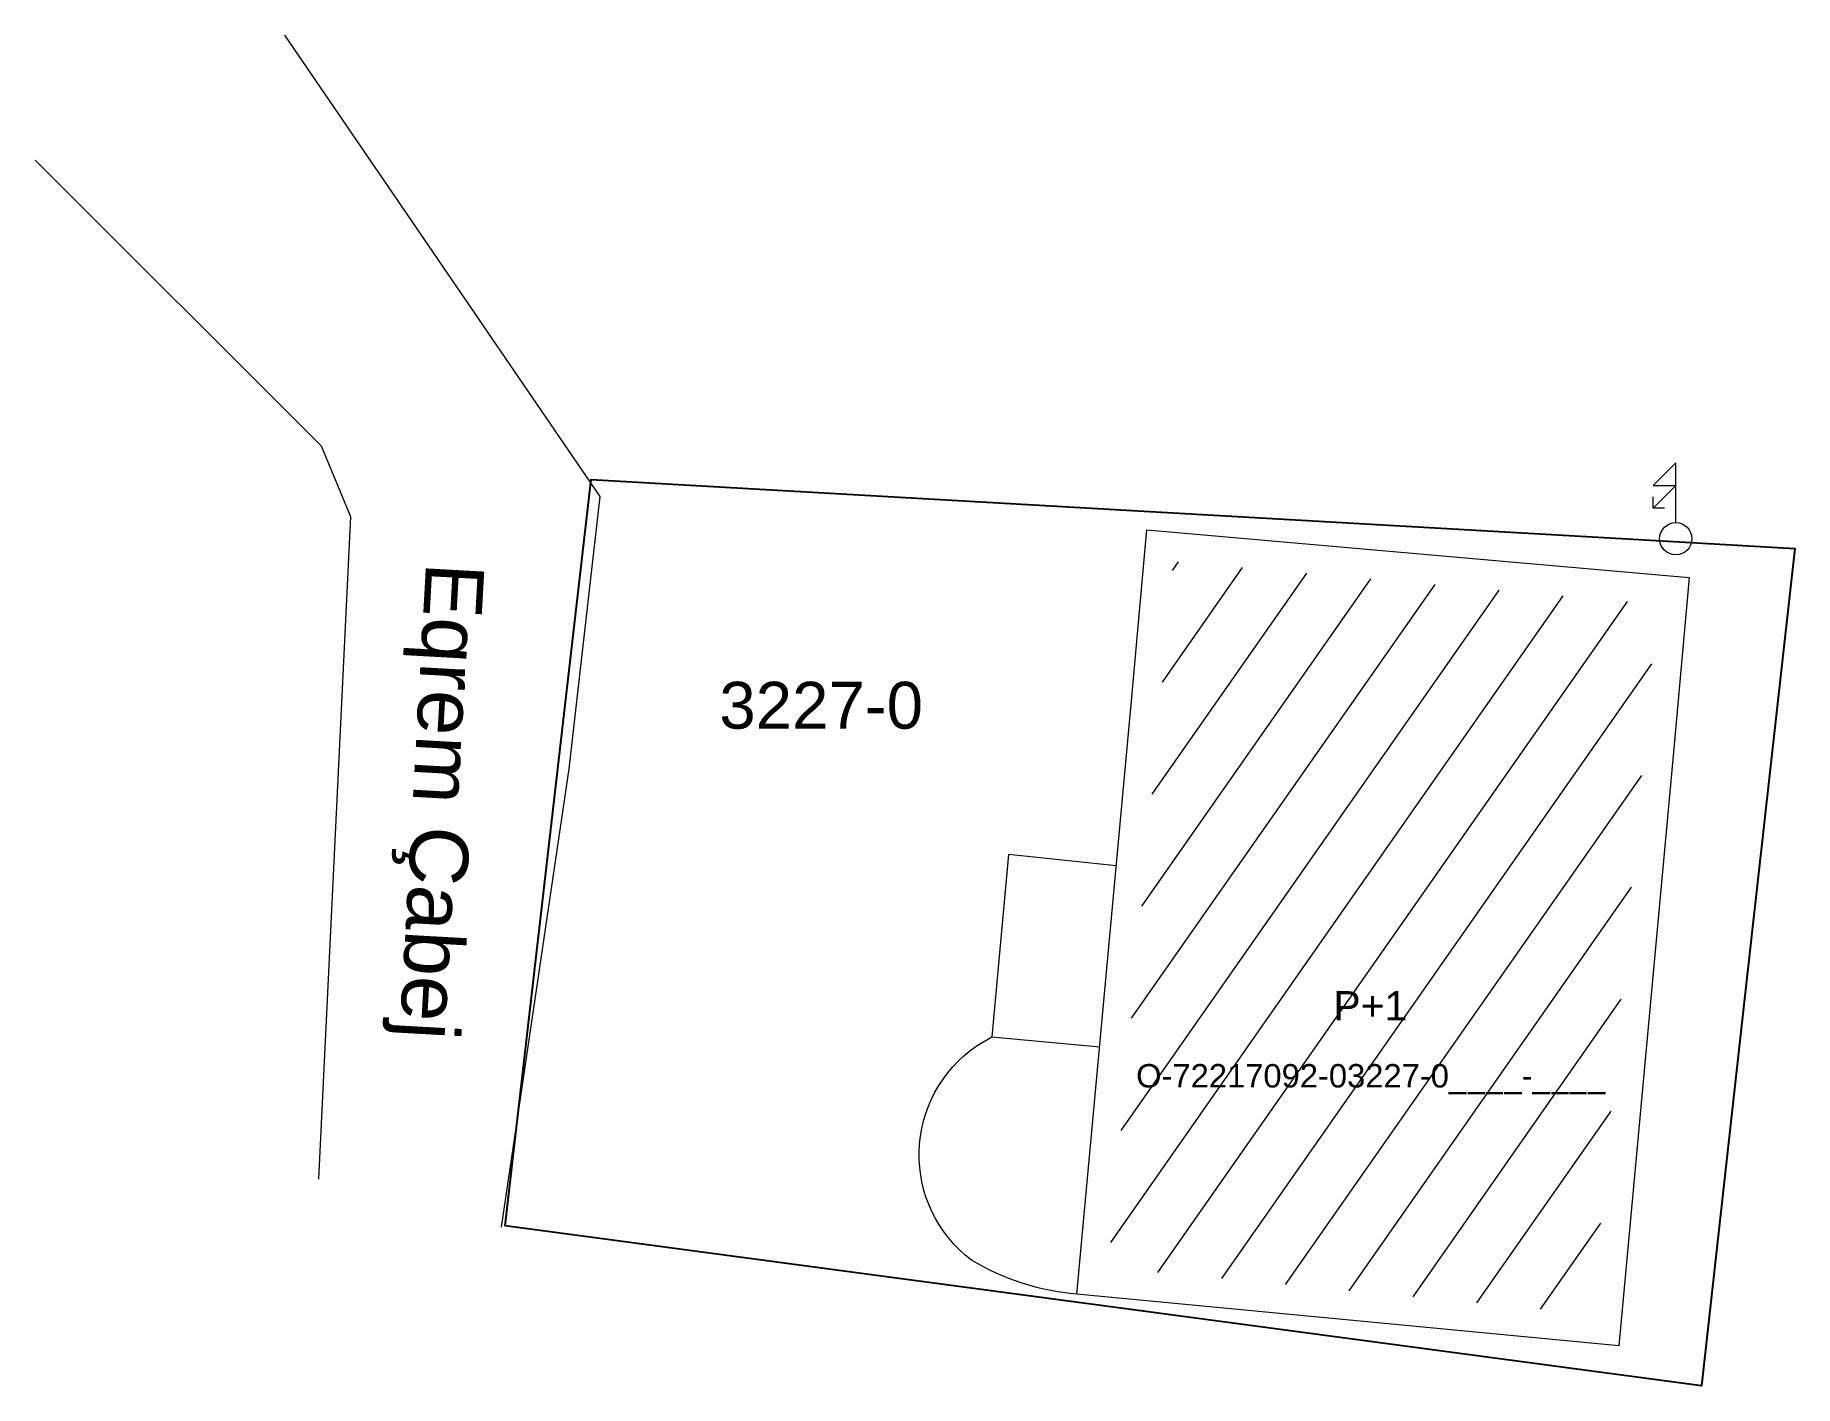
# Model space of a CAD drawing. Header units: metres. Extents: x 7511858.2 to 7511888.3, y 4692113 to 4692136.1.
import ezdxf

# ---------------------------------------------------------------- set-up
doc = ezdxf.new("R2010")
doc.units = ezdxf.units.M
doc.layers.get('0').update_dxf_attribs({"lineweight": 0})
for name, color, linetype, lineweight in [('Etazha', 7, 'Continuous', 0), ('Etazha 0 terasa', 6, 'Continuous', 0), ('Muri', 30, 'Continuous', 0), ('nr objektit', 7, 'Continuous', 0), ('Perdhesa', 1, 'Continuous', 0), ('perdhesa hash', 1, 'Continuous', 0), ('Shkallet', 190, 'Continuous', 0), ('Shtyll elektrike', 7, 'Continuous', 0)]:
    doc.layers.add(name, color=color, linetype=linetype, lineweight=lineweight)
doc.layers.add('Nr Parceles Baze', color=7, linetype='Continuous')
doc.layers.add('Parcela Baze', color=7, linetype='Continuous')
doc.styles.get("Standard").update_dxf_attribs({"font": 'arial.ttf'})

# ---------------------------------------------------------------- blocks, each defined once
blk = doc.blocks.new('Pole electricity_ Shtyllë Elekrike Druri - tension i lartë')
at = {"color": 1, "linetype": 'ByBlock', "lineweight": 0, "flags": 128}
for points in [[(0, 0.5), (0, 2.349999999627585), (-0.7000000011175871, 1.650000000372529), (-2.842170943040401e-14, 1.650000000372529), (-0.7000000011175871, 0.9499999992549419)], [(-0.3500000005587935, 0.9499999992549419), (-0.7000000011176155, 0.9499999992549419), (-0.7000000011175871, 1.299999999813735)]]:
    blk.add_lwpolyline(points, dxfattribs=at)
at = {"color": 1, "linetype": 'ByBlock', "lineweight": 0}
blk.add_circle((0, 0), 0.5, dxfattribs=at)
blk = doc.blocks.new('Shtylle_Elekrike_Druri')
at = {"color": 1, "lineweight": 0}
blk.add_blockref('Pole electricity_ Shtyllë Elekrike Druri - tension i lartë', (0, 0), dxfattribs=at)

msp = doc.modelspace()

# ---------------------------------------------------------------- hatches: boundary and pattern name
at = {"layer": 'perdhesa hash'}
h = msp.add_hatch(dxfattribs=at)
h.set_pattern_fill('ANSI31', color=256, scale=0.3, angle=10)
h.set_pattern_definition([(55, (0, 0), (-0.7802423221852645, 0.5463315556243713), [])])
h.paths.add_polyline_path([(7511885.730042131, 4692123.929146322), (7511885.947251089, 4692126.350777486), (7511877.682412107, 4692127.07721944), (7511877.464943247, 4692124.652690652), (7511876.575675766, 4692115.017215946), (7511884.840898108, 4692114.225589532)])
h.paths.add_polyline_path([(7511880.237303058, 4692118.965033464), (7511881.749581366, 4692118.965033464), (7511881.749581366, 4692119.995388171), (7511880.237303058, 4692119.995388171)], flags=24)
h.paths.add_polyline_path([(7511876.919823408, 4692117.869036552), (7511885.45297484, 4692117.869036552), (7511885.45297484, 4692118.693320316), (7511876.919823408, 4692118.693320316)], flags=24)

# ---------------------------------------------------------------- linework, layer by layer
at = {"layer": 'Etazha 0 terasa', "elevation": 616.5, "flags": 128}
msp.add_lwpolyline([(7511876.032, 4692114.567, -0.1152317140911168), (7511874.233, 4692115.148, -0.5117416095152318), (7511874.317, 4692118.799), (7511874.585, 4692118.959)], format="xyb", dxfattribs=at)
at = {"layer": 'Muri', "flags": 128}
for points, elevation in [([(7511866.208, 4692115.708), (7511867.365, 4692123.538), (7511867.894, 4692128.187), (7511862.508, 4692136.066)], 616.457), ([(7511858.244, 4692133.934), (7511863.131, 4692129.053), (7511863.627, 4692127.849), (7511863.084, 4692116.529)], 616.856)]:
    msp.add_lwpolyline(points, dxfattribs=dict(at, elevation=elevation))
at = {"layer": 'Parcela Baze'}
msp.add_lwpolyline([(7511887.445, 4692119.66), (7511886.701, 4692113), (7511866.27, 4692115.73), (7511867.739, 4692128.478999999), (7511885.831, 4692127.443), (7511888.297, 4692127.302)], close=True, dxfattribs=at)
at = {"layer": 'Perdhesa', "elevation": 616.5, "flags": 128}
msp.add_lwpolyline([(7511876.967, 4692124.698), (7511877.229, 4692127.619), (7511886.49, 4692126.805), (7511886.228, 4692123.884), (7511885.293, 4692113.68), (7511876.032, 4692114.567)], close=True, dxfattribs=at)
at = {"layer": 'Shkallet', "elevation": 616.5, "flags": 128}
msp.add_lwpolyline([(7511876.7088156, 4692121.88033837), (7511874.868, 4692122.074), (7511874.585, 4692118.959), (7511876.425566124, 4692118.789132333)], dxfattribs=at)

# ---------------------------------------------------------------- block references
at = {"layer": 'Shtyll elektrike', "color": 0, "linetype": 'ByBlock', "lineweight": -2, "xscale": 0.5510862420239612, "yscale": 0.5510862420239612, "zscale": 0.5510862420239612}
msp.add_blockref('Shtylle_Elekrike_Druri', (7511886.264145071, 4692127.466491463, 622), dxfattribs=at)

# ---------------------------------------------------------------- texts
at = {"insert": (7511865.919565868, 4692127.019162883), "char_height": 1, "attachment_point": 1, "rotation": 266.80336113214855}
msp.add_mtext_dynamic_manual_height_columns('Eqrem Çabej', width=18.54011522514294, gutter_width=1, heights=[0], dxfattribs=at)
at = {"layer": 'Etazha', "insert": (7511880.416191189, 4692119.740101677), "char_height": 0.5, "attachment_point": 1}
msp.add_mtext_dynamic_manual_height_columns('P+1', width=4.764770018868148, gutter_width=0.9345858245304673, heights=[0], dxfattribs=at)
at = {"layer": 'nr objektit', "insert": (7511875.446835686, 4692118.494548148), "char_height": 0.4, "attachment_point": 1}
msp.add_mtext_dynamic_manual_height_columns('^IO-72217092-03227-0____-____', width=9.869717902503908, gutter_width=0.9345858245304673, heights=[0.5872914035912568], dxfattribs=at)
at = {"layer": 'Nr Parceles Baze'}
msp.add_text('3227-0', height=0.8, dxfattribs=at).set_placement((7511869.928427574, 4692124.222671592))

doc.saveas('drawing.dxf')
